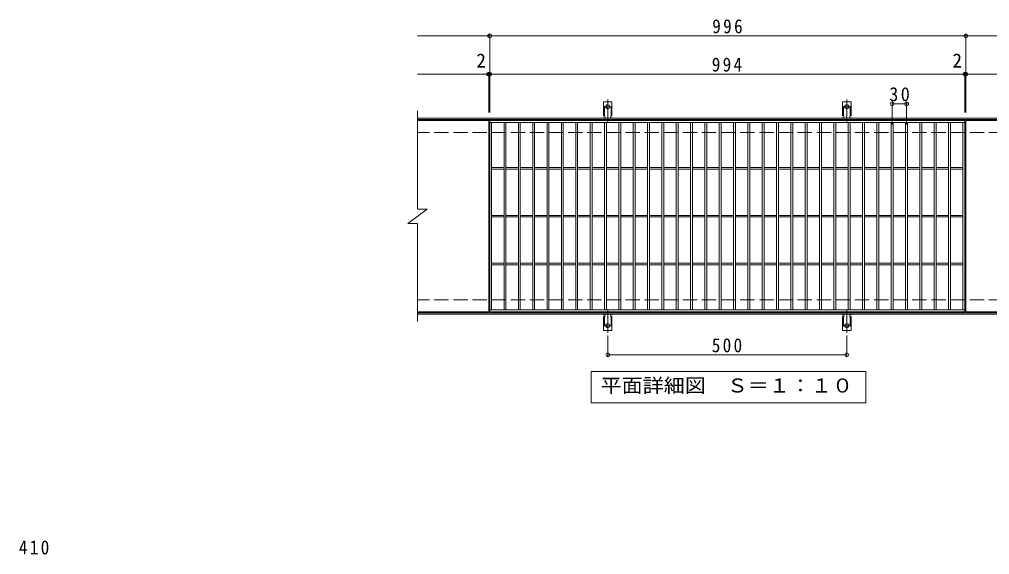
# Model space of a CAD drawing. Units: millimetres on the paper, enlarged 2 times, with parts at other scales. Extents: x -310 to 329, y -274 to 246.
# Drawn here: x -291 to 114.8, y 21.8 to 245.6 of the extents above; entities that cross this region are included whole.
import ezdxf
from ezdxf.enums import TextEntityAlignment as Align

# ---------------------------------------------------------------- set-up
doc = ezdxf.new("R2010")
doc.units = ezdxf.units.MM
doc.header["$LTSCALE"] = 2
doc.header["$PDMODE"] = 32
doc.header["$PDSIZE"] = 1.6
for name, pattern in [('CHAIN2', [12, 9, -1, 1, -1]), ('DASHED2', [3, 2, -1]), ('DASHED3', [4, 3, -1])]:
    doc.linetypes.add(name, pattern=pattern)
for name, color, linetype, lineweight in [('C-1', 2, 'Continuous', 9), ('C-2', 3, 'Continuous', 9), ('C-4', 7, 'Continuous', 9), ('C-5', 7, 'Continuous', 9), ('C-A', 3, 'Continuous', 9), ('D-4', 7, 'Continuous', 9)]:
    doc.layers.add(name, color=color, linetype=linetype, lineweight=lineweight)
doc.styles.add('ＭＳ ゴシック', font='')
doc.styles.get('ＭＳ ゴシック').set_extended_font_data('MS Gothic')

msp = doc.modelspace()

# ---------------------------------------------------------------- linework, layer by layer
at = {"layer": 'C-1'}
for p, q in [((136.508, 204.35), (-124.492, 204.35)), ((136.508, 203.75), (-124.492, 203.75)), ((136.508, 122.95), (-124.492, 122.95)), ((136.508, 122.35), (-124.492, 122.35))]:
    msp.add_line(p, q, dxfattribs=at)
at = {"layer": 'C-1', "linetype": 'DASHED3'}
for p, q in [((136.508, 198.35), (-124.492, 198.35)), ((136.508, 128.35), (-124.492, 128.35))]:
    msp.add_line(p, q, dxfattribs=at)
at = {"layer": 'C-2'}
for p, q in [((-124.492, 207.35), (-124.492, 166.35)), ((-94.692, 203.35), (-124.492, 203.35)), ((-94.692, 203.35), (-94.692, 123.35)), ((104.508, 203.35), (104.508, 123.35)), ((104.908, 203.35), (104.908, 123.35)), ((136.508, 203.35), (104.908, 203.35)), ((-94.292, 202.55), (104.508, 202.55)), ((-93.492, 124.15), (-93.492, 202.55)), ((-88.292, 124.15), (-88.292, 202.55)), ((-87.492, 124.15), (-87.492, 202.55)), ((-82.292, 124.15), (-82.292, 202.55)), ((-81.492, 124.15), (-81.492, 202.55)), ((-76.292, 124.15), (-76.292, 202.55)), ((-75.492, 124.15), (-75.492, 202.55)), ((-70.292, 124.15), (-70.292, 202.55)), ((-69.492, 124.15), (-69.492, 202.55)), ((-64.292, 124.15), (-64.292, 202.55)), ((-63.492, 124.15), (-63.492, 202.55)), ((-58.292, 124.15), (-58.292, 202.55)), ((-57.492, 124.15), (-57.492, 202.55)), ((-52.292, 124.15), (-52.292, 202.55)), ((-51.492, 124.15), (-51.492, 202.55)), ((-46.292, 124.15), (-46.292, 202.55)), ((-45.492, 124.15), (-45.492, 202.55)), ((-40.292, 124.15), (-40.292, 202.55)), ((-39.492, 124.15), (-39.492, 202.55)), ((-34.292, 124.15), (-34.292, 202.55)), ((-33.492, 124.15), (-33.492, 202.55)), ((-28.292, 124.15), (-28.292, 202.55)), ((-27.492, 124.15), (-27.492, 202.55)), ((-22.292, 124.15), (-22.292, 202.55)), ((-21.492, 124.15), (-21.492, 202.55)), ((-16.292, 124.15), (-16.292, 202.55)), ((-15.492, 124.15), (-15.492, 202.55)), ((-10.292, 124.15), (-10.292, 202.55)), ((-9.492, 124.15), (-9.492, 202.55)), ((-4.292, 124.15), (-4.292, 202.55)), ((-3.492, 124.15), (-3.492, 202.55)), ((1.708, 124.15), (1.708, 202.55)), ((2.508, 124.15), (2.508, 202.55)), ((7.708, 124.15), (7.708, 202.55)), ((8.508, 124.15), (8.508, 202.55)), ((13.708, 124.15), (13.708, 202.55)), ((14.508, 124.15), (14.508, 202.55)), ((19.708, 124.15), (19.708, 202.55)), ((20.508, 124.15), (20.508, 202.55)), ((25.708, 124.15), (25.708, 202.55)), ((26.508, 124.15), (26.508, 202.55)), ((31.708, 124.15), (31.708, 202.55)), ((32.508, 124.15), (32.508, 202.55)), ((37.708, 124.15), (37.708, 202.55)), ((38.508, 124.15), (38.508, 202.55)), ((43.708, 124.15), (43.708, 202.55)), ((44.508, 124.15), (44.508, 202.55)), ((49.708, 124.15), (49.708, 202.55)), ((50.508, 124.15), (50.508, 202.55)), ((55.708, 124.15), (55.708, 202.55)), ((56.508, 124.15), (56.508, 202.55)), ((61.708, 124.15), (61.708, 202.55)), ((62.508, 124.15), (62.508, 202.55)), ((67.708, 124.15), (67.708, 202.55)), ((68.508, 124.15), (68.508, 202.55)), ((73.708, 124.15), (73.708, 202.55)), ((74.508, 124.15), (74.508, 202.55)), ((79.708, 124.15), (79.708, 202.55)), ((80.508, 124.15), (80.508, 202.55)), ((85.708, 124.15), (85.708, 202.55)), ((86.508, 124.15), (86.508, 202.55)), ((91.708, 124.15), (91.708, 202.55)), ((92.508, 124.15), (92.508, 202.55)), ((97.708, 124.15), (97.708, 202.55)), ((98.508, 124.15), (98.508, 202.55)), ((103.708, 124.15), (103.708, 202.55)), ((-93.492, 183.65), (-88.292, 183.65)), ((-93.492, 183.05), (-88.292, 183.05)), ((-87.492, 183.65), (-82.292, 183.65)), ((-87.492, 183.05), (-82.292, 183.05)), ((-81.492, 183.65), (-76.292, 183.65)), ((-81.492, 183.05), (-76.292, 183.05)), ((-75.492, 183.65), (-70.292, 183.65)), ((-75.492, 183.05), (-70.292, 183.05)), ((-69.492, 183.65), (-64.292, 183.65)), ((-69.492, 183.05), (-64.292, 183.05)), ((-63.492, 183.65), (-58.292, 183.65)), ((-63.492, 183.05), (-58.292, 183.05)), ((-57.492, 183.65), (-52.292, 183.65)), ((-57.492, 183.05), (-52.292, 183.05)), ((-51.492, 183.65), (-46.292, 183.65)), ((-51.492, 183.05), (-46.292, 183.05)), ((-45.492, 183.65), (-40.292, 183.65)), ((-45.492, 183.05), (-40.292, 183.05)), ((-39.492, 183.65), (-34.292, 183.65)), ((-39.492, 183.05), (-34.292, 183.05)), ((-33.492, 183.65), (-28.292, 183.65)), ((-33.492, 183.05), (-28.292, 183.05)), ((-27.492, 183.65), (-22.292, 183.65)), ((-27.492, 183.05), (-22.292, 183.05)), ((-21.492, 183.65), (-16.292, 183.65)), ((-21.492, 183.05), (-16.292, 183.05)), ((-15.492, 183.65), (-10.292, 183.65)), ((-15.492, 183.05), (-10.292, 183.05)), ((-9.492, 183.65), (-4.292, 183.65)), ((-9.492, 183.05), (-4.292, 183.05)), ((-3.492, 183.65), (1.708, 183.65)), ((-3.492, 183.05), (1.708, 183.05)), ((2.508, 183.65), (7.708, 183.65)), ((2.508, 183.05), (7.708, 183.05)), ((8.508, 183.65), (13.708, 183.65)), ((8.508, 183.05), (13.708, 183.05)), ((14.508, 183.65), (19.708, 183.65)), ((14.508, 183.05), (19.708, 183.05)), ((20.508, 183.65), (25.708, 183.65)), ((20.508, 183.05), (25.708, 183.05)), ((26.508, 183.65), (31.708, 183.65)), ((26.508, 183.05), (31.708, 183.05)), ((32.508, 183.65), (37.708, 183.65)), ((32.508, 183.05), (37.708, 183.05)), ((38.508, 183.65), (43.708, 183.65)), ((38.508, 183.05), (43.708, 183.05)), ((44.508, 183.65), (49.708, 183.65)), ((44.508, 183.05), (49.708, 183.05)), ((50.508, 183.65), (55.708, 183.65)), ((50.508, 183.05), (55.708, 183.05)), ((56.508, 183.65), (61.708, 183.65)), ((56.508, 183.05), (61.708, 183.05)), ((62.508, 183.65), (67.708, 183.65)), ((62.508, 183.05), (67.708, 183.05)), ((68.508, 183.65), (73.708, 183.65)), ((68.508, 183.05), (73.708, 183.05)), ((74.508, 183.65), (79.708, 183.65)), ((74.508, 183.05), (79.708, 183.05)), ((80.508, 183.65), (85.708, 183.65)), ((80.508, 183.05), (85.708, 183.05)), ((86.508, 183.65), (91.708, 183.65)), ((86.508, 183.05), (91.708, 183.05)), ((92.508, 183.65), (97.708, 183.65)), ((92.508, 183.05), (97.708, 183.05)), ((98.508, 183.65), (103.708, 183.65)), ((98.508, 183.05), (103.708, 183.05)), ((-128.492, 160.35), (-120.492, 166.35)), ((-124.492, 166.35), (-120.492, 166.35)), ((-93.492, 163.65), (-88.292, 163.65)), ((-93.492, 163.05), (-88.292, 163.05)), ((-87.492, 163.65), (-82.292, 163.65)), ((-87.492, 163.05), (-82.292, 163.05)), ((-81.492, 163.65), (-76.292, 163.65)), ((-81.492, 163.05), (-76.292, 163.05)), ((-75.492, 163.65), (-70.292, 163.65)), ((-75.492, 163.05), (-70.292, 163.05)), ((-69.492, 163.65), (-64.292, 163.65)), ((-69.492, 163.05), (-64.292, 163.05)), ((-63.492, 163.65), (-58.292, 163.65)), ((-63.492, 163.05), (-58.292, 163.05)), ((-57.492, 163.65), (-52.292, 163.65)), ((-57.492, 163.05), (-52.292, 163.05)), ((-51.492, 163.65), (-46.292, 163.65)), ((-51.492, 163.05), (-46.292, 163.05)), ((-45.492, 163.65), (-40.292, 163.65)), ((-45.492, 163.05), (-40.292, 163.05)), ((-39.492, 163.65), (-34.292, 163.65)), ((-39.492, 163.05), (-34.292, 163.05)), ((-33.492, 163.65), (-28.292, 163.65)), ((-33.492, 163.05), (-28.292, 163.05)), ((-27.492, 163.65), (-22.292, 163.65)), ((-27.492, 163.05), (-22.292, 163.05)), ((-21.492, 163.65), (-16.292, 163.65)), ((-21.492, 163.05), (-16.292, 163.05)), ((-15.492, 163.65), (-10.292, 163.65)), ((-15.492, 163.05), (-10.292, 163.05)), ((-9.492, 163.65), (-4.292, 163.65)), ((-9.492, 163.05), (-4.292, 163.05)), ((-3.492, 163.65), (1.708, 163.65)), ((-3.492, 163.05), (1.708, 163.05)), ((2.508, 163.65), (7.708, 163.65)), ((2.508, 163.05), (7.708, 163.05)), ((8.508, 163.65), (13.708, 163.65)), ((8.508, 163.05), (13.708, 163.05)), ((14.508, 163.65), (19.708, 163.65)), ((14.508, 163.05), (19.708, 163.05)), ((20.508, 163.65), (25.708, 163.65)), ((20.508, 163.05), (25.708, 163.05)), ((26.508, 163.65), (31.708, 163.65)), ((26.508, 163.05), (31.708, 163.05)), ((32.508, 163.65), (37.708, 163.65)), ((32.508, 163.05), (37.708, 163.05)), ((38.508, 163.65), (43.708, 163.65)), ((38.508, 163.05), (43.708, 163.05)), ((44.508, 163.65), (49.708, 163.65)), ((44.508, 163.05), (49.708, 163.05)), ((50.508, 163.65), (55.708, 163.65)), ((50.508, 163.05), (55.708, 163.05)), ((56.508, 163.65), (61.708, 163.65)), ((56.508, 163.05), (61.708, 163.05)), ((62.508, 163.65), (67.708, 163.65)), ((62.508, 163.05), (67.708, 163.05)), ((68.508, 163.65), (73.708, 163.65)), ((68.508, 163.05), (73.708, 163.05)), ((74.508, 163.65), (79.708, 163.65)), ((74.508, 163.05), (79.708, 163.05)), ((80.508, 163.65), (85.708, 163.65)), ((80.508, 163.05), (85.708, 163.05)), ((86.508, 163.65), (91.708, 163.65)), ((86.508, 163.05), (91.708, 163.05)), ((92.508, 163.65), (97.708, 163.65)), ((92.508, 163.05), (97.708, 163.05)), ((98.508, 163.65), (103.708, 163.65)), ((98.508, 163.05), (103.708, 163.05)), ((-128.492, 160.35), (-124.492, 160.35)), ((-124.492, 160.35), (-124.492, 119.35)), ((-93.492, 143.65), (-88.292, 143.65)), ((-93.492, 143.05), (-88.292, 143.05)), ((-87.492, 143.65), (-82.292, 143.65)), ((-87.492, 143.05), (-82.292, 143.05)), ((-81.492, 143.65), (-76.292, 143.65)), ((-81.492, 143.05), (-76.292, 143.05)), ((-75.492, 143.65), (-70.292, 143.65)), ((-75.492, 143.05), (-70.292, 143.05)), ((-69.492, 143.65), (-64.292, 143.65)), ((-69.492, 143.05), (-64.292, 143.05)), ((-63.492, 143.65), (-58.292, 143.65)), ((-63.492, 143.05), (-58.292, 143.05)), ((-57.492, 143.65), (-52.292, 143.65)), ((-57.492, 143.05), (-52.292, 143.05)), ((-51.492, 143.65), (-46.292, 143.65)), ((-51.492, 143.05), (-46.292, 143.05)), ((-45.492, 143.65), (-40.292, 143.65)), ((-45.492, 143.05), (-40.292, 143.05)), ((-39.492, 143.65), (-34.292, 143.65)), ((-39.492, 143.05), (-34.292, 143.05)), ((-33.492, 143.65), (-28.292, 143.65)), ((-33.492, 143.05), (-28.292, 143.05)), ((-27.492, 143.65), (-22.292, 143.65)), ((-27.492, 143.05), (-22.292, 143.05)), ((-21.492, 143.65), (-16.292, 143.65)), ((-21.492, 143.05), (-16.292, 143.05)), ((-15.492, 143.65), (-10.292, 143.65)), ((-15.492, 143.05), (-10.292, 143.05)), ((-9.492, 143.65), (-4.292, 143.65)), ((-9.492, 143.05), (-4.292, 143.05)), ((-3.492, 143.65), (1.708, 143.65)), ((-3.492, 143.05), (1.708, 143.05)), ((2.508, 143.65), (7.708, 143.65)), ((2.508, 143.05), (7.708, 143.05)), ((8.508, 143.65), (13.708, 143.65)), ((8.508, 143.05), (13.708, 143.05)), ((14.508, 143.65), (19.708, 143.65)), ((14.508, 143.05), (19.708, 143.05)), ((20.508, 143.65), (25.708, 143.65)), ((20.508, 143.05), (25.708, 143.05)), ((26.508, 143.65), (31.708, 143.65)), ((26.508, 143.05), (31.708, 143.05)), ((32.508, 143.65), (37.708, 143.65)), ((32.508, 143.05), (37.708, 143.05)), ((38.508, 143.65), (43.708, 143.65)), ((38.508, 143.05), (43.708, 143.05)), ((44.508, 143.65), (49.708, 143.65)), ((44.508, 143.05), (49.708, 143.05)), ((50.508, 143.65), (55.708, 143.65)), ((50.508, 143.05), (55.708, 143.05)), ((56.508, 143.65), (61.708, 143.65)), ((56.508, 143.05), (61.708, 143.05)), ((62.508, 143.65), (67.708, 143.65)), ((62.508, 143.05), (67.708, 143.05)), ((68.508, 143.65), (73.708, 143.65)), ((68.508, 143.05), (73.708, 143.05)), ((74.508, 143.65), (79.708, 143.65)), ((74.508, 143.05), (79.708, 143.05)), ((80.508, 143.65), (85.708, 143.65)), ((80.508, 143.05), (85.708, 143.05)), ((86.508, 143.65), (91.708, 143.65)), ((86.508, 143.05), (91.708, 143.05)), ((92.508, 143.65), (97.708, 143.65)), ((92.508, 143.05), (97.708, 143.05)), ((98.508, 143.65), (103.708, 143.65)), ((98.508, 143.05), (103.708, 143.05)), ((-94.692, 123.35), (-124.492, 123.35)), ((104.508, 124.15), (-94.292, 124.15)), ((104.508, 123.35), (-94.292, 123.35)), ((136.508, 123.35), (104.908, 123.35))]:
    msp.add_line(p, q, dxfattribs=at)
msp.add_lwpolyline([(-94.292, 123.35), (-94.292, 203.35), (104.508, 203.35)], dxfattribs=at)
at = {"layer": 'C-4'}
for p, q in [((-124.492, 238.75), (136.508, 238.75)), ((-94.292, 206.75), (-94.292, 239.35)), ((104.908, 206.75), (104.908, 239.35)), ((-94.692, 206.75), (-94.692, 223.35)), ((104.508, 206.75), (104.508, 223.35)), ((-124.492, 222.75), (136.508, 222.75)), ((74.108, 201.75), (74.108, 210.95)), ((74.108, 210.35), (80.108, 210.35)), ((80.108, 201.75), (80.108, 210.95)), ((-44.892, 113.406), (-44.892, 104.75)), ((55.108, 113.406), (55.108, 104.75)), ((-44.892, 105.35), (55.108, 105.35))]:
    msp.add_line(p, q, dxfattribs=at)
for p in [(-94.292, 238.75), (104.908, 238.75), (-94.692, 222.75), (-94.292, 222.75), (104.508, 222.75), (104.908, 222.75), (74.108, 210.35), (80.108, 210.35), (-44.892, 105.35), (55.108, 105.35)]:
    msp.add_point(p, dxfattribs=at)
at = {"layer": 'C-5'}
msp.add_lwpolyline([(-51.892, 85.35), (-51.892, 98.35), (63.108, 98.35), (63.108, 85.35)], close=True, dxfattribs=at)
at = {"layer": 'C-A'}
for p, q in [((-46.642, 205.35), (-46.642, 211.15)), ((-43.142, 211.15), (-46.642, 211.15)), ((-43.142, 205.35), (-43.142, 211.15)), ((53.358, 205.35), (53.358, 211.15)), ((56.858, 211.15), (53.358, 211.15)), ((56.858, 205.35), (56.858, 211.15)), ((-46.642, 205.35), (-46.392, 205.35)), ((-46.492, 204.55), (-46.392, 204.55)), ((-43.393, 204.55), (-43.29, 204.55)), ((-43.142, 205.35), (-43.392, 205.35)), ((53.358, 205.35), (53.608, 205.35)), ((53.508, 204.55), (53.608, 204.55)), ((56.607, 204.55), (56.71, 204.55)), ((56.858, 205.35), (56.608, 205.35)), ((-46.492, 122.15), (-46.392, 122.15)), ((-43.393, 122.15), (-43.29, 122.15)), ((53.508, 122.15), (53.608, 122.15)), ((56.607, 122.15), (56.71, 122.15)), ((-46.642, 121.35), (-46.392, 121.35)), ((-46.642, 121.35), (-46.642, 115.55)), ((-43.142, 121.35), (-43.392, 121.35)), ((-43.142, 121.35), (-43.142, 115.55)), ((53.358, 121.35), (53.608, 121.35)), ((53.358, 121.35), (53.358, 115.55)), ((56.858, 121.35), (56.608, 121.35)), ((56.858, 121.35), (56.858, 115.55)), ((-43.142, 115.55), (-46.642, 115.55)), ((56.858, 115.55), (53.358, 115.55))]:
    msp.add_line(p, q, dxfattribs=at)
at = {"layer": 'C-A', "linetype": 'DASHED2'}
for p, q in [((-46.242, 205.321), (-46.242, 211.15)), ((-43.542, 205.321), (-43.542, 211.15)), ((53.758, 205.321), (53.758, 211.15)), ((56.458, 205.321), (56.458, 211.15)), ((-46.242, 121.379), (-46.242, 115.55)), ((-43.542, 121.379), (-43.542, 115.55)), ((53.758, 121.379), (53.758, 115.55)), ((56.458, 121.379), (56.458, 115.55))]:
    msp.add_line(p, q, dxfattribs=at)
at = {"layer": 'C-A', "color": 7, "linetype": 'CHAIN2'}
for p, q in [((-44.892, 202.656), (-44.892, 212.136)), ((55.108, 202.656), (55.108, 212.136)), ((-46.047, 209.15), (-43.737, 209.15)), ((53.953, 209.15), (56.263, 209.15)), ((-44.892, 124.043), (-44.892, 114.563)), ((55.108, 124.043), (55.108, 114.563)), ((-46.047, 117.55), (-43.737, 117.55)), ((53.953, 117.55), (56.263, 117.55))]:
    msp.add_line(p, q, dxfattribs=at)
at = {"layer": 'C-A'}
for centre in [(-44.892, 209.15), (55.108, 209.15), (-44.892, 117.55), (55.108, 117.55)]:
    msp.add_circle(centre, 0.85, dxfattribs=at)
for centre, start, end in [((-46.492, 204.15), 90.27596, 150.00047), ((-46.392, 204.95), 270, 90), ((-43.392, 204.95), 90, 269.8667), ((-43.292, 204.15), 29.99927, 89.75836), ((53.508, 204.15), 90.27596, 150.00047), ((53.608, 204.95), 270, 90), ((56.608, 204.95), 90, 269.8667), ((56.708, 204.15), 29.99927, 89.75836), ((-46.492, 122.55), 209.99951, 269.72403), ((-46.392, 121.75), 270, 90), ((-43.392, 121.75), 90.13329, 270), ((-43.292, 122.55), 270.24162, 330.00072), ((53.508, 122.55), 209.99951, 269.72403), ((53.608, 121.75), 270, 90), ((56.608, 121.75), 90.13329, 270), ((56.708, 122.55), 270.24162, 330.00072)]:
    msp.add_arc(centre, 0.4, start, end, dxfattribs=at)

# ---------------------------------------------------------------- texts
at = {"layer": 'C-4', "color": 2, "style": 'ＭＳ ゴシック'}
for p in [(-99.884, 223.75), (99.316, 223.75)]:
    msp.add_text('2', height=5.865, dxfattribs=at).set_placement(p, align=Align.BOTTOM_LEFT)
at = {"layer": 'C-4', "color": 2, "char_height": 5.865, "attachment_point": 7, "style": 'ＭＳ ゴシック'}
for s, insert in [('\\T1.27;\\W0.9;996', (-1.192, 239.75)), ('\\T1.27;\\W0.9;994', (-1.392, 223.75)), ('\\T1.27;\\W0.95;30', (72.858, 211.35)), ('\\T1.27;\\W0.9;500', (-1.392, 106.35))]:
    msp.add_mtext(s, dxfattribs=dict(at, insert=insert))
at = {"layer": 'C-5', "color": 2, "style": 'ＭＳ ゴシック', "width": 1.1}
msp.add_text('平面詳細図\u3000Ｓ＝１：１０', height=5.865, dxfattribs=at).set_placement((-47.892, 87.85), align=Align.BOTTOM_LEFT)
at = {"layer": 'D-4', "color": 2, "insert": (-291.255, 21.838), "char_height": 5.865, "attachment_point": 7, "style": 'ＭＳ ゴシック'}
msp.add_mtext('\\T1.27;\\W0.9;410', dxfattribs=at)

doc.saveas('drawing.dxf')
